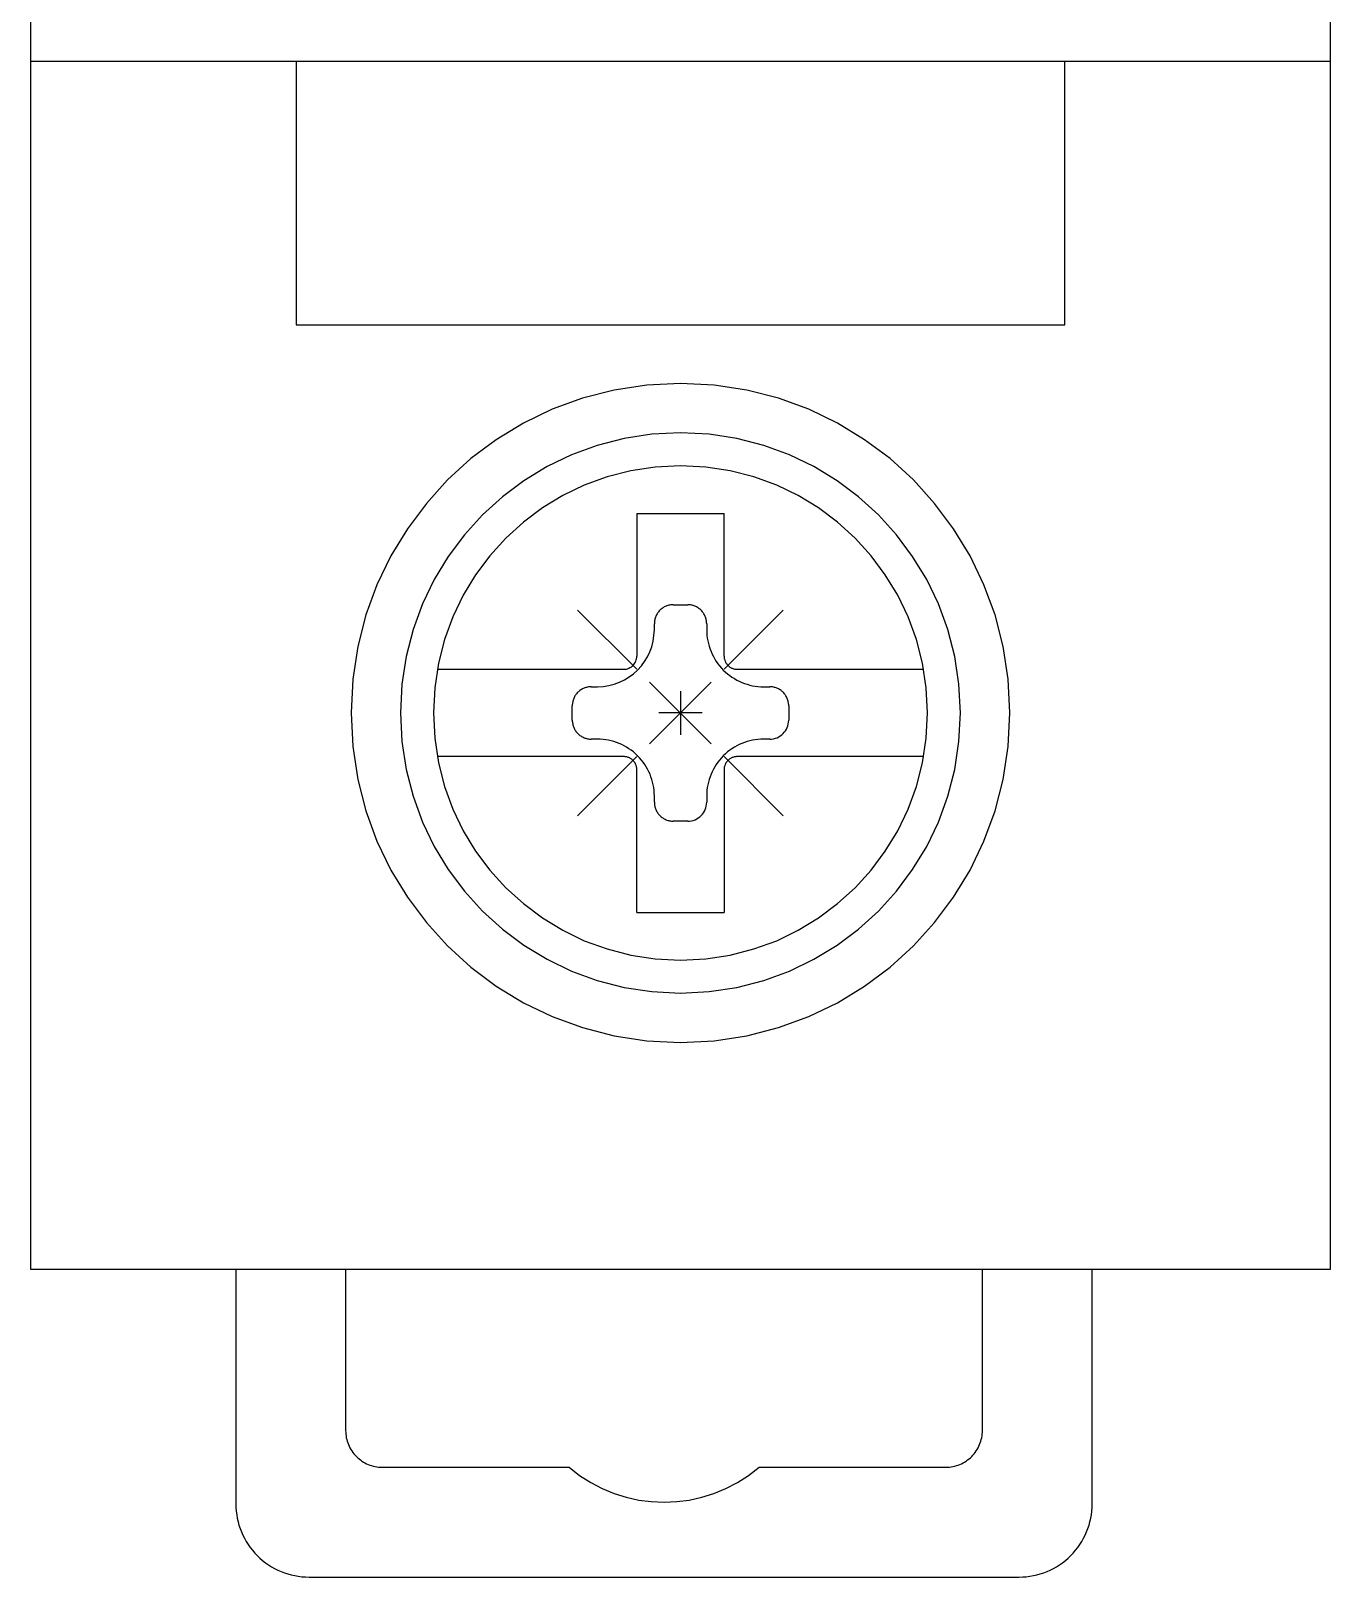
# Model space of a CAD drawing. Header units: millimetres. Extents: x 173893 to 258446, y -176540 to -123824.
# Drawn here: x 192800.99 to 192818.97, y -162010.49 to -161989.11 of the extents above; entities that cross this region are included whole.
import ezdxf

# ---------------------------------------------------------------- set-up
doc = ezdxf.new("R2010")
doc.units = ezdxf.units.MM
doc.header["$LTSCALE"] = 3

msp = doc.modelspace()

# ---------------------------------------------------------------- linework, layer by layer
for p, q in [((192800.995, -162006.235), (192800.995, -161926.754)), ((192818.967, -161926.754), (192818.967, -162006.235)), ((192800.995, -161989.529), (192818.967, -161989.529)), ((192804.665, -161989.529), (192804.665, -161993.174)), ((192815.296, -161993.174), (192815.296, -161989.529)), ((192804.665, -161993.174), (192815.296, -161993.174)), ((192809.062, -161994.076), (192808.626, -161994.188)), ((192809.515, -161994.007), (192809.062, -161994.076)), ((192809.981, -161993.984), (192809.515, -161994.007)), ((192810.446, -161994.007), (192809.981, -161993.984)), ((192809.981, -161993.984), (192809.981, -161993.984)), ((192810.899, -161994.076), (192810.446, -161994.007)), ((192811.335, -161994.188), (192810.899, -161994.076)), ((192808.626, -161994.188), (192808.207, -161994.342)), ((192811.754, -161994.342), (192811.335, -161994.188)), ((192807.809, -161994.534), (192807.433, -161994.762)), ((192808.207, -161994.342), (192807.809, -161994.534)), ((192812.152, -161994.534), (192811.754, -161994.342)), ((192812.528, -161994.762), (192812.152, -161994.534)), ((192809.2, -161994.746), (192808.829, -161994.841)), ((192809.585, -161994.687), (192809.2, -161994.746)), ((192809.981, -161994.667), (192809.585, -161994.687)), ((192810.376, -161994.687), (192809.981, -161994.667)), ((192809.981, -161994.667), (192809.981, -161994.667)), ((192810.761, -161994.746), (192810.376, -161994.687)), ((192811.132, -161994.841), (192810.761, -161994.746)), ((192807.433, -161994.762), (192807.082, -161995.024)), ((192808.829, -161994.841), (192808.473, -161994.972)), ((192811.488, -161994.972), (192811.132, -161994.841)), ((192812.879, -161995.024), (192812.528, -161994.762)), ((192807.082, -161995.024), (192806.759, -161995.318)), ((192808.134, -161995.135), (192807.815, -161995.329)), ((192808.473, -161994.972), (192808.134, -161995.135)), ((192809.631, -161995.14), (192809.292, -161995.192)), ((192809.981, -161995.123), (192809.631, -161995.14)), ((192810.33, -161995.14), (192809.981, -161995.123)), ((192809.981, -161995.123), (192809.981, -161995.123)), ((192810.669, -161995.192), (192810.33, -161995.14)), ((192811.826, -161995.135), (192811.488, -161994.972)), ((192812.146, -161995.329), (192811.826, -161995.135)), ((192813.202, -161995.318), (192812.879, -161995.024)), ((192806.759, -161995.318), (192806.465, -161995.642)), ((192807.815, -161995.329), (192807.517, -161995.552)), ((192808.65, -161995.391), (192808.352, -161995.535)), ((192808.964, -161995.276), (192808.65, -161995.391)), ((192809.292, -161995.192), (192808.964, -161995.276)), ((192810.997, -161995.276), (192810.669, -161995.192)), ((192811.311, -161995.391), (192810.997, -161995.276)), ((192811.609, -161995.535), (192811.311, -161995.391)), ((192812.444, -161995.552), (192812.146, -161995.329)), ((192813.496, -161995.642), (192813.202, -161995.318)), ((192807.517, -161995.552), (192807.242, -161995.802)), ((192808.352, -161995.535), (192808.07, -161995.706)), ((192811.891, -161995.706), (192811.609, -161995.535)), ((192812.719, -161995.802), (192812.444, -161995.552)), ((192806.465, -161995.642), (192806.202, -161995.993)), ((192807.242, -161995.802), (192806.992, -161996.076)), ((192808.07, -161995.706), (192807.807, -161995.903)), ((192809.377, -161995.782), (192809.377, -161997.754)), ((192809.377, -161995.782), (192810.584, -161995.782)), ((192810.584, -161997.754), (192810.584, -161995.782)), ((192812.154, -161995.903), (192811.891, -161995.706)), ((192812.969, -161996.076), (192812.719, -161995.802)), ((192813.759, -161995.993), (192813.496, -161995.642)), ((192806.202, -161995.993), (192805.974, -161996.368)), ((192807.807, -161995.903), (192807.564, -161996.124)), ((192812.397, -161996.124), (192812.154, -161995.903)), ((192813.987, -161996.368), (192813.759, -161995.993)), ((192806.992, -161996.076), (192806.769, -161996.375)), ((192807.564, -161996.124), (192807.344, -161996.366)), ((192812.617, -161996.366), (192812.397, -161996.124)), ((192813.192, -161996.375), (192812.969, -161996.076)), ((192805.974, -161996.368), (192805.782, -161996.767)), ((192806.769, -161996.375), (192806.575, -161996.694)), ((192807.344, -161996.366), (192807.147, -161996.629)), ((192812.814, -161996.629), (192812.617, -161996.366)), ((192813.386, -161996.694), (192813.192, -161996.375)), ((192814.179, -161996.767), (192813.987, -161996.368)), ((192807.147, -161996.629), (192806.976, -161996.911)), ((192812.985, -161996.911), (192812.814, -161996.629)), ((192805.782, -161996.767), (192805.629, -161997.185)), ((192806.575, -161996.694), (192806.412, -161997.033)), ((192813.549, -161997.033), (192813.386, -161996.694)), ((192814.332, -161997.185), (192814.179, -161996.767)), ((192806.412, -161997.033), (192806.282, -161997.388)), ((192806.976, -161996.911), (192806.832, -161997.21)), ((192809.715, -161997.103), (192809.705, -161997.111)), ((192809.725, -161997.095), (192809.715, -161997.103)), ((192809.735, -161997.088), (192809.725, -161997.095)), ((192809.746, -161997.081), (192809.735, -161997.088)), ((192809.757, -161997.074), (192809.746, -161997.081)), ((192809.769, -161997.069), (192809.757, -161997.074)), ((192809.781, -161997.063), (192809.769, -161997.069)), ((192809.793, -161997.059), (192809.781, -161997.063)), ((192809.805, -161997.055), (192809.793, -161997.059)), ((192809.817, -161997.051), (192809.805, -161997.055)), ((192809.83, -161997.049), (192809.817, -161997.051)), ((192809.842, -161997.046), (192809.83, -161997.049)), ((192809.855, -161997.045), (192809.842, -161997.046)), ((192809.868, -161997.044), (192809.855, -161997.045)), ((192809.881, -161997.044), (192809.868, -161997.044)), ((192809.881, -161997.044), (192809.881, -161997.044)), ((192809.881, -161997.044), (192810.08, -161997.044)), ((192810.093, -161997.044), (192810.08, -161997.044)), ((192810.106, -161997.045), (192810.093, -161997.044)), ((192810.119, -161997.046), (192810.106, -161997.045)), ((192810.132, -161997.049), (192810.119, -161997.046)), ((192810.144, -161997.051), (192810.132, -161997.049)), ((192810.156, -161997.055), (192810.144, -161997.051)), ((192810.169, -161997.059), (192810.156, -161997.055)), ((192810.181, -161997.063), (192810.169, -161997.059)), ((192810.192, -161997.069), (192810.181, -161997.063)), ((192810.204, -161997.074), (192810.192, -161997.069)), ((192810.215, -161997.081), (192810.204, -161997.074)), ((192810.226, -161997.088), (192810.215, -161997.081)), ((192810.236, -161997.095), (192810.226, -161997.088)), ((192810.247, -161997.103), (192810.236, -161997.095)), ((192810.256, -161997.111), (192810.247, -161997.103)), ((192813.129, -161997.21), (192812.985, -161996.911)), ((192813.679, -161997.388), (192813.549, -161997.033)), ((192805.629, -161997.185), (192805.517, -161997.622)), ((192806.832, -161997.21), (192806.717, -161997.524)), ((192808.558, -161997.117), (192809.377, -161997.937)), ((192809.62, -161997.28), (192809.619, -161997.293)), ((192809.619, -161997.293), (192809.619, -161997.306)), ((192809.619, -161997.391), (192809.619, -161997.306)), ((192809.621, -161997.267), (192809.62, -161997.28)), ((192809.624, -161997.254), (192809.621, -161997.267)), ((192809.626, -161997.242), (192809.624, -161997.254)), ((192809.63, -161997.23), (192809.626, -161997.242)), ((192809.634, -161997.217), (192809.63, -161997.23)), ((192809.639, -161997.205), (192809.634, -161997.217)), ((192809.644, -161997.194), (192809.639, -161997.205)), ((192809.649, -161997.182), (192809.644, -161997.194)), ((192809.656, -161997.171), (192809.649, -161997.182)), ((192809.663, -161997.16), (192809.656, -161997.171)), ((192809.67, -161997.15), (192809.663, -161997.16)), ((192809.678, -161997.14), (192809.67, -161997.15)), ((192809.686, -161997.13), (192809.678, -161997.14)), ((192809.696, -161997.12), (192809.686, -161997.13)), ((192809.705, -161997.111), (192809.696, -161997.12)), ((192809.696, -161997.12), (192809.696, -161997.12)), ((192810.266, -161997.12), (192810.256, -161997.111)), ((192810.275, -161997.13), (192810.266, -161997.12)), ((192810.266, -161997.12), (192810.266, -161997.12)), ((192810.283, -161997.14), (192810.275, -161997.13)), ((192810.291, -161997.15), (192810.283, -161997.14)), ((192810.299, -161997.16), (192810.291, -161997.15)), ((192810.305, -161997.171), (192810.299, -161997.16)), ((192810.312, -161997.182), (192810.305, -161997.171)), ((192810.317, -161997.194), (192810.312, -161997.182)), ((192810.323, -161997.205), (192810.317, -161997.194)), ((192810.327, -161997.217), (192810.323, -161997.205)), ((192810.331, -161997.23), (192810.327, -161997.217)), ((192810.335, -161997.242), (192810.331, -161997.23)), ((192810.338, -161997.254), (192810.335, -161997.242)), ((192810.34, -161997.267), (192810.338, -161997.254)), ((192810.341, -161997.28), (192810.34, -161997.267)), ((192810.342, -161997.293), (192810.341, -161997.28)), ((192810.343, -161997.306), (192810.342, -161997.293)), ((192810.343, -161997.306), (192810.343, -161997.391)), ((192810.343, -161997.306), (192810.343, -161997.306)), ((192810.584, -161997.937), (192811.403, -161997.117)), ((192813.244, -161997.524), (192813.129, -161997.21)), ((192814.444, -161997.622), (192814.332, -161997.185)), ((192806.282, -161997.388), (192806.186, -161997.76)), ((192806.717, -161997.524), (192806.633, -161997.851)), ((192809.603, -161997.549), (192809.614, -161997.471)), ((192809.614, -161997.471), (192809.619, -161997.391)), ((192810.343, -161997.391), (192810.343, -161997.391)), ((192810.343, -161997.391), (192810.344, -161997.43)), ((192810.344, -161997.43), (192810.346, -161997.468)), ((192810.346, -161997.468), (192810.351, -161997.507)), ((192810.351, -161997.507), (192810.358, -161997.545)), ((192813.328, -161997.851), (192813.244, -161997.524)), ((192813.775, -161997.76), (192813.679, -161997.388)), ((192805.517, -161997.622), (192805.448, -161998.074)), ((192809.523, -161997.766), (192809.557, -161997.697)), ((192809.557, -161997.697), (192809.583, -161997.625)), ((192809.583, -161997.625), (192809.603, -161997.549)), ((192810.358, -161997.545), (192810.366, -161997.582)), ((192810.366, -161997.582), (192810.377, -161997.619)), ((192810.377, -161997.619), (192810.389, -161997.656)), ((192810.389, -161997.656), (192810.403, -161997.692)), ((192810.403, -161997.692), (192810.418, -161997.727)), ((192810.418, -161997.727), (192810.435, -161997.761)), ((192814.513, -161998.074), (192814.444, -161997.622)), ((192806.186, -161997.76), (192806.128, -161998.144)), ((192806.633, -161997.851), (192806.581, -161998.191)), ((192806.617, -161997.937), (192809.195, -161997.937)), ((192809.195, -161997.937), (192809.214, -161997.935)), ((192809.195, -161997.937), (192809.195, -161997.937)), ((192809.214, -161997.935), (192809.232, -161997.933)), ((192809.232, -161997.933), (192809.249, -161997.928)), ((192809.249, -161997.928), (192809.266, -161997.922)), ((192809.266, -161997.922), (192809.282, -161997.914)), ((192809.282, -161997.914), (192809.297, -161997.905)), ((192809.297, -161997.905), (192809.311, -161997.895)), ((192809.311, -161997.895), (192809.324, -161997.883)), ((192809.324, -161997.883), (192809.335, -161997.87)), ((192809.332, -161997.998), (192809.388, -161997.947)), ((192809.335, -161997.87), (192809.346, -161997.856)), ((192809.346, -161997.856), (192809.355, -161997.841)), ((192809.355, -161997.841), (192809.363, -161997.825)), ((192809.363, -161997.825), (192809.369, -161997.808)), ((192809.369, -161997.808), (192809.374, -161997.791)), ((192809.374, -161997.791), (192809.376, -161997.773)), ((192809.376, -161997.773), (192809.377, -161997.754)), ((192809.388, -161997.947), (192809.439, -161997.891)), ((192809.439, -161997.891), (192809.484, -161997.831)), ((192809.484, -161997.831), (192809.523, -161997.766)), ((192810.435, -161997.761), (192810.454, -161997.795)), ((192810.454, -161997.795), (192810.475, -161997.827)), ((192810.475, -161997.827), (192810.497, -161997.859)), ((192810.497, -161997.859), (192810.521, -161997.889)), ((192810.521, -161997.889), (192810.546, -161997.919)), ((192810.546, -161997.919), (192810.573, -161997.947)), ((192810.573, -161997.947), (192810.573, -161997.947)), ((192810.573, -161997.947), (192810.602, -161997.974)), ((192810.584, -161997.754), (192810.584, -161997.754)), ((192810.584, -161997.754), (192810.584, -161997.763)), ((192810.584, -161997.763), (192810.585, -161997.772)), ((192810.585, -161997.772), (192810.586, -161997.781)), ((192810.586, -161997.781), (192810.587, -161997.79)), ((192810.587, -161997.79), (192810.589, -161997.798)), ((192810.589, -161997.798), (192810.592, -161997.807)), ((192810.592, -161997.807), (192810.594, -161997.816)), ((192810.594, -161997.816), (192810.598, -161997.824)), ((192810.598, -161997.824), (192810.601, -161997.832)), ((192810.601, -161997.832), (192810.605, -161997.84)), ((192810.605, -161997.84), (192810.61, -161997.848)), ((192810.61, -161997.848), (192810.614, -161997.855)), ((192810.614, -161997.855), (192810.62, -161997.863)), ((192810.62, -161997.863), (192810.625, -161997.87)), ((192810.625, -161997.87), (192810.631, -161997.876)), ((192810.631, -161997.876), (192810.637, -161997.883)), ((192810.637, -161997.883), (192810.637, -161997.883)), ((192810.637, -161997.883), (192810.644, -161997.889)), ((192810.644, -161997.889), (192810.651, -161997.895)), ((192810.651, -161997.895), (192810.658, -161997.901)), ((192810.658, -161997.901), (192810.665, -161997.906)), ((192810.665, -161997.906), (192810.672, -161997.911)), ((192810.672, -161997.911), (192810.68, -161997.915)), ((192810.68, -161997.915), (192810.688, -161997.919)), ((192810.688, -161997.919), (192810.696, -161997.923)), ((192810.696, -161997.923), (192810.705, -161997.926)), ((192810.705, -161997.926), (192810.713, -161997.929)), ((192810.713, -161997.929), (192810.722, -161997.931)), ((192810.722, -161997.931), (192810.73, -161997.933)), ((192810.73, -161997.933), (192810.739, -161997.934)), ((192810.739, -161997.934), (192810.748, -161997.936)), ((192810.748, -161997.936), (192810.757, -161997.936)), ((192810.757, -161997.936), (192810.766, -161997.937)), ((192810.766, -161997.937), (192813.344, -161997.937)), ((192813.38, -161998.191), (192813.328, -161997.851)), ((192813.833, -161998.144), (192813.775, -161997.76)), ((192805.448, -161998.074), (192805.424, -161998.54)), ((192806.128, -161998.144), (192806.108, -161998.54)), ((192808.831, -161998.178), (192808.912, -161998.174)), ((192808.912, -161998.174), (192808.99, -161998.162)), ((192808.99, -161998.162), (192809.065, -161998.142)), ((192809.065, -161998.142), (192809.138, -161998.116)), ((192809.138, -161998.116), (192809.206, -161998.083)), ((192809.206, -161998.083), (192809.271, -161998.043)), ((192809.271, -161998.043), (192809.332, -161997.998)), ((192809.554, -161998.967), (192810.407, -161998.113)), ((192809.554, -161998.113), (192810.407, -161998.967)), ((192810.602, -161997.974), (192810.631, -161998)), ((192810.631, -161998), (192810.661, -161998.023)), ((192810.661, -161998.023), (192810.693, -161998.046)), ((192810.693, -161998.046), (192810.726, -161998.066)), ((192810.726, -161998.066), (192810.759, -161998.085)), ((192810.759, -161998.085), (192810.793, -161998.102)), ((192810.793, -161998.102), (192810.829, -161998.118)), ((192810.829, -161998.118), (192810.864, -161998.132)), ((192810.864, -161998.132), (192810.901, -161998.144)), ((192810.901, -161998.144), (192810.938, -161998.154)), ((192810.938, -161998.154), (192810.976, -161998.163)), ((192810.976, -161998.163), (192811.014, -161998.169)), ((192811.014, -161998.169), (192811.052, -161998.174)), ((192811.052, -161998.174), (192811.091, -161998.177)), ((192813.853, -161998.54), (192813.833, -161998.144)), ((192814.537, -161998.54), (192814.513, -161998.074)), ((192806.581, -161998.191), (192806.563, -161998.54)), ((192808.492, -161998.376), (192808.489, -161998.389)), ((192808.495, -161998.364), (192808.492, -161998.376)), ((192808.499, -161998.352), (192808.495, -161998.364)), ((192808.504, -161998.34), (192808.499, -161998.352)), ((192808.509, -161998.328), (192808.504, -161998.34)), ((192808.515, -161998.317), (192808.509, -161998.328)), ((192808.521, -161998.305), (192808.515, -161998.317)), ((192808.528, -161998.295), (192808.521, -161998.305)), ((192808.535, -161998.284), (192808.528, -161998.295)), ((192808.544, -161998.274), (192808.535, -161998.284)), ((192808.552, -161998.264), (192808.544, -161998.274)), ((192808.561, -161998.255), (192808.552, -161998.264)), ((192808.57, -161998.246), (192808.561, -161998.255)), ((192808.561, -161998.255), (192808.561, -161998.255)), ((192808.58, -161998.237), (192808.57, -161998.246)), ((192808.59, -161998.229), (192808.58, -161998.237)), ((192808.601, -161998.222), (192808.59, -161998.229)), ((192808.612, -161998.215), (192808.601, -161998.222)), ((192808.623, -161998.209), (192808.612, -161998.215)), ((192808.634, -161998.203), (192808.623, -161998.209)), ((192808.646, -161998.198), (192808.634, -161998.203)), ((192808.658, -161998.193), (192808.646, -161998.198)), ((192808.67, -161998.189), (192808.658, -161998.193)), ((192808.682, -161998.186), (192808.67, -161998.189)), ((192808.695, -161998.183), (192808.682, -161998.186)), ((192808.708, -161998.181), (192808.695, -161998.183)), ((192808.721, -161998.179), (192808.708, -161998.181)), ((192808.733, -161998.178), (192808.721, -161998.179)), ((192808.747, -161998.178), (192808.733, -161998.178)), ((192808.747, -161998.178), (192808.831, -161998.178)), ((192808.747, -161998.178), (192808.747, -161998.178)), ((192808.831, -161998.178), (192808.831, -161998.178)), ((192809.981, -161998.238), (192809.981, -161998.842)), ((192811.091, -161998.177), (192811.13, -161998.178)), ((192811.13, -161998.178), (192811.215, -161998.178)), ((192811.228, -161998.178), (192811.215, -161998.178)), ((192811.241, -161998.179), (192811.228, -161998.178)), ((192811.253, -161998.181), (192811.241, -161998.179)), ((192811.266, -161998.183), (192811.253, -161998.181)), ((192811.279, -161998.186), (192811.266, -161998.183)), ((192811.291, -161998.189), (192811.279, -161998.186)), ((192811.303, -161998.193), (192811.291, -161998.189)), ((192811.315, -161998.198), (192811.303, -161998.193)), ((192811.327, -161998.203), (192811.315, -161998.198)), ((192811.338, -161998.209), (192811.327, -161998.203)), ((192811.349, -161998.215), (192811.338, -161998.209)), ((192811.36, -161998.222), (192811.349, -161998.215)), ((192811.371, -161998.229), (192811.36, -161998.222)), ((192811.381, -161998.237), (192811.371, -161998.229)), ((192811.391, -161998.246), (192811.381, -161998.237)), ((192811.4, -161998.255), (192811.391, -161998.246)), ((192811.409, -161998.264), (192811.4, -161998.255)), ((192811.4, -161998.255), (192811.4, -161998.255)), ((192811.418, -161998.274), (192811.409, -161998.264)), ((192811.426, -161998.284), (192811.418, -161998.274)), ((192811.433, -161998.295), (192811.426, -161998.284)), ((192811.44, -161998.305), (192811.433, -161998.295)), ((192811.446, -161998.317), (192811.44, -161998.305)), ((192811.452, -161998.328), (192811.446, -161998.317)), ((192811.457, -161998.34), (192811.452, -161998.328)), ((192811.462, -161998.352), (192811.457, -161998.34)), ((192811.466, -161998.364), (192811.462, -161998.352)), ((192811.469, -161998.376), (192811.466, -161998.364)), ((192811.472, -161998.389), (192811.469, -161998.376)), ((192813.398, -161998.54), (192813.38, -161998.191)), ((192805.424, -161998.54), (192805.424, -161998.54)), ((192805.424, -161998.54), (192805.448, -161999.006)), ((192806.108, -161998.54), (192806.108, -161998.54)), ((192806.108, -161998.54), (192806.128, -161998.936)), ((192806.563, -161998.54), (192806.563, -161998.54)), ((192806.563, -161998.54), (192806.581, -161998.889)), ((192808.485, -161998.414), (192808.484, -161998.427)), ((192808.484, -161998.427), (192808.484, -161998.44)), ((192808.484, -161998.64), (192808.484, -161998.44)), ((192808.487, -161998.401), (192808.485, -161998.414)), ((192808.489, -161998.389), (192808.487, -161998.401)), ((192810.282, -161998.54), (192809.679, -161998.54)), ((192811.474, -161998.401), (192811.472, -161998.389)), ((192811.476, -161998.414), (192811.474, -161998.401)), ((192811.477, -161998.427), (192811.476, -161998.414)), ((192811.477, -161998.44), (192811.477, -161998.427)), ((192811.477, -161998.44), (192811.477, -161998.44)), ((192811.477, -161998.44), (192811.477, -161998.64)), ((192813.38, -161998.889), (192813.398, -161998.54)), ((192813.398, -161998.54), (192813.398, -161998.54)), ((192813.833, -161998.936), (192813.853, -161998.54)), ((192813.853, -161998.54), (192813.853, -161998.54)), ((192814.513, -161999.006), (192814.537, -161998.54)), ((192814.537, -161998.54), (192814.537, -161998.54)), ((192808.484, -161998.64), (192808.484, -161998.64)), ((192808.484, -161998.64), (192808.484, -161998.653)), ((192808.484, -161998.653), (192808.485, -161998.666)), ((192808.485, -161998.666), (192808.487, -161998.678)), ((192808.487, -161998.678), (192808.489, -161998.691)), ((192808.489, -161998.691), (192808.492, -161998.704)), ((192808.492, -161998.704), (192808.495, -161998.716)), ((192808.495, -161998.716), (192808.499, -161998.728)), ((192808.499, -161998.728), (192808.504, -161998.74)), ((192808.504, -161998.74), (192808.509, -161998.752)), ((192808.509, -161998.752), (192808.515, -161998.763)), ((192808.515, -161998.763), (192808.521, -161998.774)), ((192808.521, -161998.774), (192808.528, -161998.785)), ((192808.528, -161998.785), (192808.535, -161998.796)), ((192808.535, -161998.796), (192808.544, -161998.806)), ((192808.544, -161998.806), (192808.552, -161998.816)), ((192808.552, -161998.816), (192808.561, -161998.825)), ((192811.4, -161998.825), (192811.417, -161998.807)), ((192811.417, -161998.807), (192811.432, -161998.786)), ((192811.432, -161998.786), (192811.445, -161998.765)), ((192811.445, -161998.765), (192811.457, -161998.742)), ((192811.457, -161998.742), (192811.465, -161998.718)), ((192811.465, -161998.718), (192811.472, -161998.693)), ((192811.472, -161998.693), (192811.476, -161998.667)), ((192811.476, -161998.667), (192811.477, -161998.64)), ((192805.448, -161999.006), (192805.517, -161999.458)), ((192806.128, -161998.936), (192806.186, -161999.321)), ((192806.581, -161998.889), (192806.633, -161999.229)), ((192808.561, -161998.825), (192808.561, -161998.825)), ((192808.561, -161998.825), (192808.57, -161998.834)), ((192808.57, -161998.834), (192808.58, -161998.843)), ((192808.58, -161998.843), (192808.59, -161998.851)), ((192808.59, -161998.851), (192808.601, -161998.858)), ((192808.601, -161998.858), (192808.612, -161998.865)), ((192808.612, -161998.865), (192808.623, -161998.871)), ((192808.623, -161998.871), (192808.634, -161998.877)), ((192808.634, -161998.877), (192808.646, -161998.882)), ((192808.646, -161998.882), (192808.658, -161998.887)), ((192808.658, -161998.887), (192808.67, -161998.891)), ((192808.67, -161998.891), (192808.682, -161998.894)), ((192808.682, -161998.894), (192808.695, -161998.897)), ((192808.695, -161998.897), (192808.708, -161998.899)), ((192808.708, -161998.899), (192808.721, -161998.901)), ((192808.721, -161998.901), (192808.733, -161998.902)), ((192808.733, -161998.902), (192808.747, -161998.902)), ((192808.831, -161998.902), (192808.747, -161998.902)), ((192808.87, -161998.903), (192808.831, -161998.902)), ((192808.909, -161998.906), (192808.87, -161998.903)), ((192808.947, -161998.911), (192808.909, -161998.906)), ((192808.986, -161998.917), (192808.947, -161998.911)), ((192809.023, -161998.926), (192808.986, -161998.917)), ((192809.06, -161998.936), (192809.023, -161998.926)), ((192809.097, -161998.948), (192809.06, -161998.936)), ((192809.133, -161998.962), (192809.097, -161998.948)), ((192809.168, -161998.978), (192809.133, -161998.962)), ((192809.202, -161998.995), (192809.168, -161998.978)), ((192809.235, -161999.014), (192809.202, -161998.995)), ((192809.268, -161999.034), (192809.235, -161999.014)), ((192810.726, -161999.014), (192810.693, -161999.034)), ((192810.759, -161998.995), (192810.726, -161999.014)), ((192810.793, -161998.978), (192810.759, -161998.995)), ((192810.829, -161998.962), (192810.793, -161998.978)), ((192810.864, -161998.948), (192810.829, -161998.962)), ((192810.901, -161998.936), (192810.864, -161998.948)), ((192810.938, -161998.926), (192810.901, -161998.936)), ((192810.976, -161998.917), (192810.938, -161998.926)), ((192811.014, -161998.911), (192810.976, -161998.917)), ((192811.052, -161998.906), (192811.014, -161998.911)), ((192811.091, -161998.903), (192811.052, -161998.906)), ((192811.13, -161998.902), (192811.091, -161998.903)), ((192811.215, -161998.902), (192811.13, -161998.902)), ((192811.13, -161998.902), (192811.13, -161998.902)), ((192811.215, -161998.902), (192811.241, -161998.901)), ((192811.215, -161998.902), (192811.215, -161998.902)), ((192811.241, -161998.901), (192811.268, -161998.897)), ((192811.268, -161998.897), (192811.293, -161998.89)), ((192811.293, -161998.89), (192811.317, -161998.882)), ((192811.317, -161998.882), (192811.34, -161998.87)), ((192811.34, -161998.87), (192811.361, -161998.857)), ((192811.361, -161998.857), (192811.382, -161998.842)), ((192811.382, -161998.842), (192811.4, -161998.825)), ((192813.328, -161999.229), (192813.38, -161998.889)), ((192813.775, -161999.321), (192813.833, -161998.936)), ((192814.444, -161999.458), (192814.513, -161999.006)), ((192809.195, -161999.144), (192806.617, -161999.144)), ((192806.633, -161999.229), (192806.717, -161999.556)), ((192808.558, -161999.963), (192809.377, -161999.144)), ((192809.204, -161999.144), (192809.195, -161999.144)), ((192809.213, -161999.145), (192809.204, -161999.144)), ((192809.222, -161999.146), (192809.213, -161999.145)), ((192809.231, -161999.147), (192809.222, -161999.146)), ((192809.239, -161999.149), (192809.231, -161999.147)), ((192809.248, -161999.151), (192809.239, -161999.149)), ((192809.256, -161999.154), (192809.248, -161999.151)), ((192809.265, -161999.158), (192809.256, -161999.154)), ((192809.273, -161999.161), (192809.265, -161999.158)), ((192809.3, -161999.057), (192809.268, -161999.034)), ((192809.281, -161999.165), (192809.273, -161999.161)), ((192809.288, -161999.169), (192809.281, -161999.165)), ((192809.296, -161999.174), (192809.288, -161999.169)), ((192809.303, -161999.179), (192809.296, -161999.174)), ((192809.33, -161999.08), (192809.3, -161999.057)), ((192809.31, -161999.185), (192809.303, -161999.179)), ((192809.317, -161999.191), (192809.31, -161999.185)), ((192809.324, -161999.197), (192809.317, -161999.191)), ((192809.33, -161999.204), (192809.324, -161999.197)), ((192809.324, -161999.197), (192809.324, -161999.197)), ((192809.36, -161999.106), (192809.33, -161999.08)), ((192809.336, -161999.21), (192809.33, -161999.204)), ((192809.341, -161999.217), (192809.336, -161999.21)), ((192809.347, -161999.225), (192809.341, -161999.217)), ((192809.351, -161999.232), (192809.347, -161999.225)), ((192809.356, -161999.24), (192809.351, -161999.232)), ((192809.36, -161999.248), (192809.356, -161999.24)), ((192809.388, -161999.133), (192809.36, -161999.106)), ((192809.415, -161999.161), (192809.388, -161999.133)), ((192809.388, -161999.133), (192809.388, -161999.133)), ((192809.44, -161999.191), (192809.415, -161999.161)), ((192809.464, -161999.221), (192809.44, -161999.191)), ((192809.486, -161999.253), (192809.464, -161999.221)), ((192810.497, -161999.221), (192810.475, -161999.253)), ((192810.521, -161999.191), (192810.497, -161999.221)), ((192810.546, -161999.161), (192810.521, -161999.191)), ((192810.573, -161999.133), (192810.546, -161999.161)), ((192810.602, -161999.106), (192810.573, -161999.133)), ((192810.573, -161999.133), (192810.573, -161999.133)), ((192810.584, -161999.144), (192811.403, -161999.963)), ((192810.605, -161999.24), (192810.601, -161999.248)), ((192810.631, -161999.08), (192810.602, -161999.106)), ((192810.61, -161999.232), (192810.605, -161999.24)), ((192810.614, -161999.225), (192810.61, -161999.232)), ((192810.62, -161999.217), (192810.614, -161999.225)), ((192810.625, -161999.21), (192810.62, -161999.217)), ((192810.631, -161999.204), (192810.625, -161999.21)), ((192810.661, -161999.057), (192810.631, -161999.08)), ((192810.637, -161999.197), (192810.631, -161999.204)), ((192810.644, -161999.191), (192810.637, -161999.197)), ((192810.637, -161999.197), (192810.637, -161999.197)), ((192810.651, -161999.185), (192810.644, -161999.191)), ((192810.658, -161999.179), (192810.651, -161999.185)), ((192810.665, -161999.174), (192810.658, -161999.179)), ((192810.693, -161999.034), (192810.661, -161999.057)), ((192810.672, -161999.169), (192810.665, -161999.174)), ((192810.68, -161999.165), (192810.672, -161999.169)), ((192810.688, -161999.161), (192810.68, -161999.165)), ((192810.696, -161999.158), (192810.688, -161999.161)), ((192810.705, -161999.154), (192810.696, -161999.158)), ((192810.713, -161999.151), (192810.705, -161999.154)), ((192810.722, -161999.149), (192810.713, -161999.151)), ((192810.73, -161999.147), (192810.722, -161999.149)), ((192810.739, -161999.146), (192810.73, -161999.147)), ((192810.748, -161999.145), (192810.739, -161999.146)), ((192810.757, -161999.144), (192810.748, -161999.145)), ((192810.766, -161999.144), (192810.757, -161999.144)), ((192810.766, -161999.144), (192810.766, -161999.144)), ((192813.344, -161999.144), (192810.766, -161999.144)), ((192813.244, -161999.556), (192813.328, -161999.229)), ((192806.186, -161999.321), (192806.282, -161999.692)), ((192809.363, -161999.256), (192809.36, -161999.248)), ((192809.367, -161999.264), (192809.363, -161999.256)), ((192809.369, -161999.273), (192809.367, -161999.264)), ((192809.372, -161999.281), (192809.369, -161999.273)), ((192809.374, -161999.29), (192809.372, -161999.281)), ((192809.375, -161999.299), (192809.374, -161999.29)), ((192809.376, -161999.308), (192809.375, -161999.299)), ((192809.377, -161999.317), (192809.376, -161999.308)), ((192809.377, -161999.326), (192809.377, -161999.317)), ((192809.377, -161999.326), (192809.377, -161999.326)), ((192809.377, -162001.298), (192809.377, -161999.326)), ((192809.507, -161999.285), (192809.486, -161999.253)), ((192809.526, -161999.319), (192809.507, -161999.285)), ((192809.543, -161999.353), (192809.526, -161999.319)), ((192809.559, -161999.388), (192809.543, -161999.353)), ((192809.572, -161999.424), (192809.559, -161999.388)), ((192809.584, -161999.46), (192809.572, -161999.424)), ((192810.389, -161999.424), (192810.377, -161999.46)), ((192810.403, -161999.388), (192810.389, -161999.424)), ((192810.418, -161999.353), (192810.403, -161999.388)), ((192810.435, -161999.319), (192810.418, -161999.353)), ((192810.454, -161999.285), (192810.435, -161999.319)), ((192810.475, -161999.253), (192810.454, -161999.285)), ((192810.585, -161999.308), (192810.584, -161999.317)), ((192810.584, -161999.317), (192810.584, -161999.326)), ((192810.584, -161999.326), (192810.584, -162001.298)), ((192810.586, -161999.299), (192810.585, -161999.308)), ((192810.587, -161999.29), (192810.586, -161999.299)), ((192810.589, -161999.281), (192810.587, -161999.29)), ((192810.592, -161999.273), (192810.589, -161999.281)), ((192810.594, -161999.264), (192810.592, -161999.273)), ((192810.598, -161999.256), (192810.594, -161999.264)), ((192810.601, -161999.248), (192810.598, -161999.256)), ((192813.679, -161999.692), (192813.775, -161999.321)), ((192805.517, -161999.458), (192805.629, -161999.895)), ((192806.717, -161999.556), (192806.832, -161999.87)), ((192809.595, -161999.497), (192809.584, -161999.46)), ((192809.603, -161999.535), (192809.595, -161999.497)), ((192809.61, -161999.573), (192809.603, -161999.535)), ((192809.615, -161999.612), (192809.61, -161999.573)), ((192809.618, -161999.65), (192809.615, -161999.612)), ((192809.619, -161999.69), (192809.618, -161999.65)), ((192810.344, -161999.65), (192810.343, -161999.69)), ((192810.346, -161999.612), (192810.344, -161999.65)), ((192810.351, -161999.573), (192810.346, -161999.612)), ((192810.358, -161999.535), (192810.351, -161999.573)), ((192810.366, -161999.497), (192810.358, -161999.535)), ((192810.377, -161999.46), (192810.366, -161999.497)), ((192813.129, -161999.87), (192813.244, -161999.556)), ((192814.332, -161999.895), (192814.444, -161999.458)), ((192806.282, -161999.692), (192806.412, -162000.048)), ((192806.832, -161999.87), (192806.976, -162000.169)), ((192809.619, -161999.774), (192809.619, -161999.69)), ((192809.619, -161999.69), (192809.619, -161999.69)), ((192809.619, -161999.774), (192809.619, -161999.774)), ((192809.619, -161999.774), (192809.619, -161999.787)), ((192809.619, -161999.787), (192809.62, -161999.8)), ((192809.62, -161999.8), (192809.621, -161999.813)), ((192809.621, -161999.813), (192809.624, -161999.826)), ((192809.624, -161999.826), (192809.626, -161999.838)), ((192809.626, -161999.838), (192809.63, -161999.85)), ((192809.63, -161999.85), (192809.634, -161999.862)), ((192809.634, -161999.862), (192809.639, -161999.875)), ((192809.639, -161999.875), (192809.644, -161999.886)), ((192810.311, -161999.899), (192810.322, -161999.876)), ((192810.322, -161999.876), (192810.331, -161999.852)), ((192810.331, -161999.852), (192810.337, -161999.827)), ((192810.337, -161999.827), (192810.341, -161999.801)), ((192810.341, -161999.801), (192810.343, -161999.774)), ((192810.343, -161999.69), (192810.343, -161999.774)), ((192812.985, -162000.169), (192813.129, -161999.87)), ((192813.549, -162000.048), (192813.679, -161999.692)), ((192805.629, -161999.895), (192805.782, -162000.313)), ((192806.412, -162000.048), (192806.575, -162000.386)), ((192809.644, -161999.886), (192809.649, -161999.898)), ((192809.649, -161999.898), (192809.656, -161999.909)), ((192809.656, -161999.909), (192809.663, -161999.92)), ((192809.663, -161999.92), (192809.67, -161999.93)), ((192809.67, -161999.93), (192809.678, -161999.94)), ((192809.678, -161999.94), (192809.686, -161999.95)), ((192809.686, -161999.95), (192809.696, -161999.96)), ((192809.696, -161999.96), (192809.696, -161999.96)), ((192809.696, -161999.96), (192809.705, -161999.969)), ((192809.705, -161999.969), (192809.715, -161999.977)), ((192809.715, -161999.977), (192809.725, -161999.985)), ((192809.725, -161999.985), (192809.735, -161999.992)), ((192809.735, -161999.992), (192809.746, -161999.999)), ((192809.746, -161999.999), (192809.757, -162000.006)), ((192809.757, -162000.006), (192809.769, -162000.011)), ((192809.769, -162000.011), (192809.781, -162000.017)), ((192809.781, -162000.017), (192809.793, -162000.021)), ((192809.793, -162000.021), (192809.805, -162000.025)), ((192809.805, -162000.025), (192809.817, -162000.028)), ((192809.817, -162000.028), (192809.83, -162000.031)), ((192809.83, -162000.031), (192809.842, -162000.034)), ((192809.842, -162000.034), (192809.855, -162000.035)), ((192809.855, -162000.035), (192809.868, -162000.036)), ((192809.868, -162000.036), (192809.881, -162000.037)), ((192810.08, -162000.037), (192809.881, -162000.037)), ((192810.08, -162000.037), (192810.107, -162000.035)), ((192810.08, -162000.037), (192810.08, -162000.037)), ((192810.107, -162000.035), (192810.133, -162000.031)), ((192810.133, -162000.031), (192810.158, -162000.025)), ((192810.158, -162000.025), (192810.182, -162000.016)), ((192810.182, -162000.016), (192810.205, -162000.005)), ((192810.205, -162000.005), (192810.227, -161999.992)), ((192810.227, -161999.992), (192810.247, -161999.977)), ((192810.247, -161999.977), (192810.266, -161999.96)), ((192810.266, -161999.96), (192810.283, -161999.941)), ((192810.283, -161999.941), (192810.298, -161999.921)), ((192810.298, -161999.921), (192810.311, -161999.899)), ((192813.386, -162000.386), (192813.549, -162000.048)), ((192814.179, -162000.314), (192814.332, -161999.895)), ((192806.976, -162000.169), (192807.147, -162000.451)), ((192812.814, -162000.451), (192812.985, -162000.169)), ((192805.782, -162000.313), (192805.974, -162000.712)), ((192806.575, -162000.386), (192806.769, -162000.705)), ((192807.147, -162000.451), (192807.344, -162000.714)), ((192812.617, -162000.714), (192812.814, -162000.451)), ((192813.192, -162000.705), (192813.386, -162000.386)), ((192813.987, -162000.712), (192814.179, -162000.314)), ((192805.974, -162000.712), (192806.202, -162001.087)), ((192806.769, -162000.705), (192806.992, -162001.003)), ((192807.344, -162000.714), (192807.564, -162000.956)), ((192812.397, -162000.956), (192812.617, -162000.714)), ((192812.969, -162001.003), (192813.192, -162000.705)), ((192813.759, -162001.087), (192813.987, -162000.712)), ((192806.202, -162001.087), (192806.465, -162001.438)), ((192806.992, -162001.003), (192807.242, -162001.279)), ((192807.564, -162000.956), (192807.807, -162001.177)), ((192812.154, -162001.177), (192812.397, -162000.956)), ((192812.719, -162001.279), (192812.969, -162001.003)), ((192813.496, -162001.438), (192813.759, -162001.087)), ((192807.242, -162001.279), (192807.517, -162001.528)), ((192807.807, -162001.177), (192808.07, -162001.374)), ((192808.07, -162001.374), (192808.352, -162001.545)), ((192809.377, -162001.298), (192810.584, -162001.298)), ((192811.609, -162001.545), (192811.891, -162001.374)), ((192811.891, -162001.374), (192812.154, -162001.177)), ((192812.444, -162001.528), (192812.719, -162001.279)), ((192806.465, -162001.438), (192806.759, -162001.762)), ((192807.517, -162001.528), (192807.815, -162001.751)), ((192808.352, -162001.545), (192808.65, -162001.689)), ((192811.311, -162001.689), (192811.609, -162001.545)), ((192812.146, -162001.751), (192812.444, -162001.528)), ((192813.202, -162001.762), (192813.496, -162001.438)), ((192806.759, -162001.762), (192807.082, -162002.056)), ((192807.815, -162001.751), (192808.134, -162001.945)), ((192808.65, -162001.689), (192808.964, -162001.803)), ((192808.964, -162001.803), (192809.292, -162001.888)), ((192810.669, -162001.888), (192810.997, -162001.803)), ((192810.997, -162001.803), (192811.311, -162001.689)), ((192811.826, -162001.945), (192812.146, -162001.751)), ((192812.879, -162002.056), (192813.202, -162001.762)), ((192808.134, -162001.945), (192808.473, -162002.109)), ((192809.292, -162001.888), (192809.631, -162001.94)), ((192809.631, -162001.94), (192809.981, -162001.957)), ((192809.981, -162001.957), (192810.33, -162001.94)), ((192809.981, -162001.957), (192809.981, -162001.957)), ((192810.33, -162001.94), (192810.669, -162001.888)), ((192811.488, -162002.109), (192811.826, -162001.945)), ((192807.082, -162002.056), (192807.433, -162002.318)), ((192808.473, -162002.109), (192808.829, -162002.239)), ((192811.132, -162002.239), (192811.488, -162002.109)), ((192812.528, -162002.318), (192812.879, -162002.056)), ((192807.433, -162002.318), (192807.809, -162002.546)), ((192808.829, -162002.239), (192809.2, -162002.334)), ((192809.2, -162002.334), (192809.585, -162002.393)), ((192809.585, -162002.393), (192809.981, -162002.413)), ((192809.981, -162002.413), (192810.376, -162002.393)), ((192809.981, -162002.413), (192809.981, -162002.413)), ((192810.376, -162002.393), (192810.761, -162002.334)), ((192810.761, -162002.334), (192811.132, -162002.239)), ((192812.152, -162002.546), (192812.528, -162002.318)), ((192807.809, -162002.546), (192808.207, -162002.738)), ((192811.754, -162002.738), (192812.152, -162002.546)), ((192808.207, -162002.738), (192808.626, -162002.891)), ((192811.335, -162002.891), (192811.754, -162002.738)), ((192808.626, -162002.891), (192809.062, -162003.004)), ((192809.062, -162003.004), (192809.515, -162003.073)), ((192809.515, -162003.073), (192809.981, -162003.096)), ((192809.981, -162003.096), (192810.446, -162003.073)), ((192810.446, -162003.073), (192810.899, -162003.004)), ((192810.899, -162003.004), (192811.335, -162002.891)), ((192809.981, -162003.096), (192809.981, -162003.096)), ((192818.967, -162006.235), (192800.995, -162006.235)), ((192803.83, -162006.235), (192803.83, -162009.475)), ((192805.348, -162006.235), (192805.348, -162008.463)), ((192814.157, -162008.463), (192814.157, -162006.235)), ((192815.676, -162009.475), (192815.676, -162006.235)), ((192805.348, -162008.463), (192805.348, -162008.463)), ((192805.348, -162008.463), (192805.349, -162008.488)), ((192805.349, -162008.488), (192805.351, -162008.513)), ((192805.351, -162008.513), (192805.354, -162008.537)), ((192805.354, -162008.537), (192805.358, -162008.562)), ((192805.358, -162008.562), (192805.364, -162008.586)), ((192805.364, -162008.586), (192805.37, -162008.61)), ((192805.37, -162008.61), (192805.378, -162008.633)), ((192805.378, -162008.633), (192805.387, -162008.656)), ((192814.119, -162008.656), (192814.127, -162008.633)), ((192814.127, -162008.633), (192814.135, -162008.61)), ((192814.135, -162008.61), (192814.142, -162008.586)), ((192814.142, -162008.586), (192814.147, -162008.562)), ((192814.147, -162008.562), (192814.152, -162008.537)), ((192814.152, -162008.537), (192814.155, -162008.513)), ((192814.155, -162008.513), (192814.156, -162008.488)), ((192814.156, -162008.488), (192814.157, -162008.463)), ((192805.387, -162008.656), (192805.397, -162008.679)), ((192805.397, -162008.679), (192805.408, -162008.701)), ((192805.408, -162008.701), (192805.42, -162008.722)), ((192805.42, -162008.722), (192805.433, -162008.743)), ((192805.433, -162008.743), (192805.448, -162008.764)), ((192805.448, -162008.764), (192805.463, -162008.783)), ((192805.463, -162008.783), (192805.479, -162008.802)), ((192805.479, -162008.802), (192805.497, -162008.821)), ((192805.497, -162008.821), (192805.497, -162008.821)), ((192805.497, -162008.821), (192805.515, -162008.838)), ((192805.515, -162008.838), (192805.534, -162008.854)), ((192805.534, -162008.854), (192805.553, -162008.869)), ((192813.952, -162008.869), (192813.972, -162008.854)), ((192813.972, -162008.854), (192813.991, -162008.838)), ((192813.991, -162008.838), (192814.009, -162008.821)), ((192814.009, -162008.821), (192814.026, -162008.802)), ((192814.009, -162008.821), (192814.009, -162008.821)), ((192814.026, -162008.802), (192814.042, -162008.783)), ((192814.042, -162008.783), (192814.058, -162008.764)), ((192814.058, -162008.764), (192814.072, -162008.743)), ((192814.072, -162008.743), (192814.085, -162008.722)), ((192814.085, -162008.722), (192814.097, -162008.701)), ((192814.097, -162008.701), (192814.109, -162008.679)), ((192814.109, -162008.679), (192814.119, -162008.656)), ((192805.553, -162008.869), (192805.574, -162008.884)), ((192805.574, -162008.884), (192805.595, -162008.897)), ((192805.595, -162008.897), (192805.616, -162008.909)), ((192805.616, -162008.909), (192805.638, -162008.92)), ((192805.638, -162008.92), (192805.661, -162008.93)), ((192805.661, -162008.93), (192805.684, -162008.939)), ((192805.684, -162008.939), (192805.707, -162008.947)), ((192805.707, -162008.947), (192805.731, -162008.954)), ((192805.731, -162008.954), (192805.755, -162008.959)), ((192805.755, -162008.959), (192805.78, -162008.963)), ((192805.78, -162008.963), (192805.805, -162008.966)), ((192805.805, -162008.966), (192805.83, -162008.968)), ((192805.83, -162008.968), (192805.855, -162008.969)), ((192805.855, -162008.969), (192808.439, -162008.969)), ((192808.439, -162008.969), (192808.439, -162008.969)), ((192808.439, -162008.969), (192808.585, -162009.082)), ((192810.921, -162009.082), (192811.067, -162008.969)), ((192811.067, -162008.969), (192813.651, -162008.969)), ((192813.651, -162008.969), (192813.676, -162008.968)), ((192813.651, -162008.969), (192813.651, -162008.969)), ((192813.676, -162008.968), (192813.701, -162008.966)), ((192813.701, -162008.966), (192813.726, -162008.963)), ((192813.726, -162008.963), (192813.75, -162008.959)), ((192813.75, -162008.959), (192813.774, -162008.954)), ((192813.774, -162008.954), (192813.798, -162008.947)), ((192813.798, -162008.947), (192813.822, -162008.939)), ((192813.822, -162008.939), (192813.845, -162008.93)), ((192813.845, -162008.93), (192813.867, -162008.92)), ((192813.867, -162008.92), (192813.889, -162008.909)), ((192813.889, -162008.909), (192813.911, -162008.897)), ((192813.911, -162008.897), (192813.932, -162008.884)), ((192813.932, -162008.884), (192813.952, -162008.869)), ((192808.585, -162009.082), (192808.738, -162009.181)), ((192808.738, -162009.181), (192808.897, -162009.264)), ((192808.897, -162009.264), (192809.062, -162009.332)), ((192810.443, -162009.332), (192810.608, -162009.264)), ((192810.608, -162009.264), (192810.767, -162009.181)), ((192810.767, -162009.181), (192810.921, -162009.082)), ((192803.83, -162009.475), (192803.83, -162009.475)), ((192803.83, -162009.475), (192803.831, -162009.525)), ((192809.062, -162009.332), (192809.231, -162009.385)), ((192809.231, -162009.385), (192809.403, -162009.423)), ((192809.403, -162009.423), (192809.577, -162009.445)), ((192809.577, -162009.445), (192809.753, -162009.453)), ((192809.753, -162009.453), (192809.928, -162009.445)), ((192809.928, -162009.445), (192810.102, -162009.423)), ((192810.102, -162009.423), (192810.274, -162009.385)), ((192810.274, -162009.385), (192810.443, -162009.332)), ((192815.675, -162009.525), (192815.676, -162009.475)), ((192803.831, -162009.525), (192803.835, -162009.575)), ((192803.835, -162009.575), (192803.841, -162009.625)), ((192803.841, -162009.625), (192803.849, -162009.674)), ((192803.849, -162009.674), (192803.86, -162009.722)), ((192815.645, -162009.722), (192815.656, -162009.674)), ((192815.656, -162009.674), (192815.665, -162009.625)), ((192815.665, -162009.625), (192815.671, -162009.575)), ((192815.671, -162009.575), (192815.675, -162009.525)), ((192803.86, -162009.722), (192803.873, -162009.769)), ((192803.873, -162009.769), (192803.889, -162009.816)), ((192803.889, -162009.816), (192803.907, -162009.863)), ((192803.907, -162009.863), (192803.927, -162009.908)), ((192803.927, -162009.908), (192803.949, -162009.952)), ((192815.557, -162009.952), (192815.579, -162009.908)), ((192815.579, -162009.908), (192815.599, -162009.863)), ((192815.599, -162009.863), (192815.617, -162009.816)), ((192815.617, -162009.816), (192815.632, -162009.769)), ((192815.632, -162009.769), (192815.645, -162009.722)), ((192803.949, -162009.952), (192803.973, -162009.995)), ((192803.973, -162009.995), (192804, -162010.037)), ((192804, -162010.037), (192804.028, -162010.077)), ((192804.028, -162010.077), (192804.059, -162010.117)), ((192804.059, -162010.117), (192804.091, -162010.155)), ((192815.414, -162010.155), (192815.447, -162010.117)), ((192815.447, -162010.117), (192815.477, -162010.077)), ((192815.477, -162010.077), (192815.506, -162010.037)), ((192815.506, -162010.037), (192815.532, -162009.995)), ((192815.532, -162009.995), (192815.557, -162009.952)), ((192804.091, -162010.155), (192804.126, -162010.191)), ((192804.126, -162010.191), (192804.126, -162010.191)), ((192804.126, -162010.191), (192804.162, -162010.226)), ((192804.162, -162010.226), (192804.2, -162010.258)), ((192804.2, -162010.258), (192804.24, -162010.289)), ((192804.24, -162010.289), (192804.28, -162010.317)), ((192804.28, -162010.317), (192804.322, -162010.344)), ((192804.322, -162010.344), (192804.365, -162010.368)), ((192815.14, -162010.368), (192815.183, -162010.344)), ((192815.183, -162010.344), (192815.225, -162010.317)), ((192815.225, -162010.317), (192815.266, -162010.289)), ((192815.266, -162010.289), (192815.305, -162010.258)), ((192815.305, -162010.258), (192815.343, -162010.226)), ((192815.343, -162010.226), (192815.379, -162010.191)), ((192815.379, -162010.191), (192815.414, -162010.155)), ((192815.379, -162010.191), (192815.379, -162010.191)), ((192804.365, -162010.368), (192804.409, -162010.39)), ((192804.409, -162010.39), (192804.455, -162010.411)), ((192804.455, -162010.411), (192804.501, -162010.428)), ((192804.501, -162010.428), (192804.548, -162010.444)), ((192804.548, -162010.444), (192804.595, -162010.457)), ((192804.595, -162010.457), (192804.644, -162010.468)), ((192804.644, -162010.468), (192804.692, -162010.476)), ((192804.692, -162010.476), (192804.742, -162010.483)), ((192804.742, -162010.483), (192804.792, -162010.486)), ((192804.792, -162010.486), (192804.842, -162010.488)), ((192804.842, -162010.488), (192814.663, -162010.488)), ((192814.663, -162010.488), (192814.714, -162010.486)), ((192814.663, -162010.488), (192814.663, -162010.488)), ((192814.714, -162010.486), (192814.763, -162010.483)), ((192814.763, -162010.483), (192814.813, -162010.476)), ((192814.813, -162010.476), (192814.862, -162010.468)), ((192814.862, -162010.468), (192814.91, -162010.457)), ((192814.91, -162010.457), (192814.958, -162010.444)), ((192814.958, -162010.444), (192815.005, -162010.428)), ((192815.005, -162010.428), (192815.051, -162010.411)), ((192815.051, -162010.411), (192815.096, -162010.39)), ((192815.096, -162010.39), (192815.14, -162010.368))]:
    msp.add_line(p, q)

doc.saveas('drawing.dxf')
